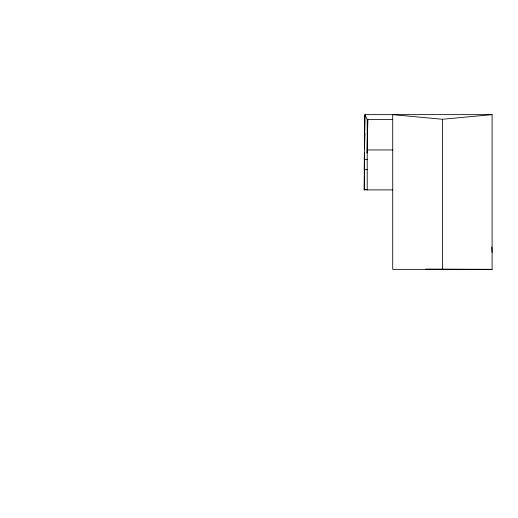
<?xml version="1.0" encoding="UTF-8"?>
<svg xmlns="http://www.w3.org/2000/svg" width="518" height="518" viewBox="0 0 518 518"><rect width="100%" height="100%" fill="white"/><g stroke="black" fill="none" stroke-linecap="round" stroke-linejoin="round"><path stroke-width="0.78" d="M364.413 160.684L364.258 189.879L392.722 189.879M364.413 155.102L364.258 169.651L367.217 169.651M364.407 152.551L364.258 189.879L364.432 187.484M366.984 153.147L367.871 119.567M364.931 133.372L364.497 148.64L364.905 114.64L492.1 114.64L492.1 269.366L392.722 269.366L392.722 114.64L442.411 119.257L492.1 114.64M367.217 159.531L364.258 159.531L364.905 114.64L367.217 119.567L392.722 119.567M367.217 149.948L392.722 149.948M364.258 189.575L367.217 189.575M425.848 269.101L492.1 269.366M491.822 246.937L492.1 252.421M442.411 119.257L442.411 269.366M367.217 119.567L367.217 189.879"/></g></svg>
